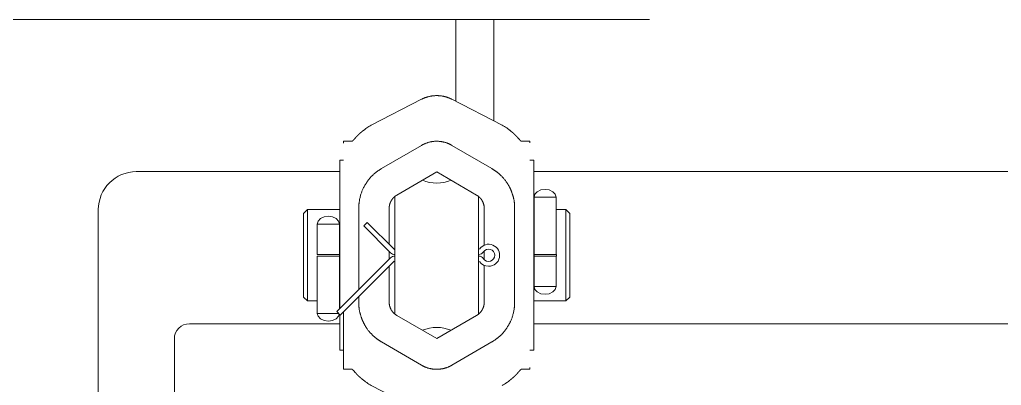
# Model space of a CAD drawing. Header units: millimetres. Extents: x -5 to 111, y -3 to 86.
# Drawn here: x 21.8997 to 22.0288, y 19.2744 to 19.3225 of the extents above; entities that cross this region are included whole.
import ezdxf

# ---------------------------------------------------------------- set-up
doc = ezdxf.new("R2010")
doc.units = ezdxf.units.MM
doc.layers.add('A1I6----E-', color=3, linetype='Continuous', lineweight=25)

# ---------------------------------------------------------------- blocks, each defined once
blk = doc.blocks.new('Gruppe-453')
at = {"layer": 'A1I6----E-', "linetype": 'Continuous', "lineweight": 9}
for p, q in [((-28.81794458999087, -23.22110285796176), (-28.90294458999086, -23.22110285796176)), ((-28.84344458999204, -23.22110285796176), (-28.84344458999204, -23.23184001783504)), ((-28.83844458999204, -23.23442074254451), (-28.83844458999204, -23.22110285796176)), ((-28.85454673303539, -23.23498960810159), (-28.84794458999204, -23.23158194536409)), ((-28.84394458999204, -23.23158194536409), (-28.83734696101041, -23.23498727819146)), ((-28.8570756862887, -23.23710285796173), (-28.85819458999204, -23.23710285796173)), ((-28.85819458999204, -23.23710285796173), (-28.85819458999204, -23.23736418975564)), ((-28.84794458999204, -23.23764310545801), (-28.85320980692333, -23.24070765013067)), ((-28.83867941644764, -23.24070762487794), (-28.84394458999204, -23.23764310545801)), ((-28.83369458999204, -23.23710285796173), (-28.8348170016659, -23.23710285796173)), ((-28.83369458999204, -23.23733208831243), (-28.83369458999204, -23.23710285796173)), ((-28.85819458999204, -23.23960285796174), (-28.85869458999204, -23.23960285796174)), ((-28.85869458999204, -23.25912148711183), (-28.85869458999204, -23.23960285796174)), ((-28.83319458999204, -23.23960285796174), (-28.83369458999204, -23.23960285796174)), ((-28.83319458999204, -23.23960285796174), (-28.83319458999204, -23.26460285796174)), ((-28.88544458999212, -23.2411028579618), (-28.85869458999204, -23.2411028579618)), ((-28.8511982820439, -23.24419315695166), (-28.84594458999204, -23.24113532017126)), ((-28.84594458999204, -23.24113532017126), (-28.84069090331387, -23.24419315382398)), ((-28.83319458999204, -23.2411028579618), (-28.75064458999212, -23.24110285796179)), ((-28.85144458999204, -23.24436246963374), (-28.85144458999204, -23.25050301902649)), ((-28.84044458999204, -23.24436247058871), (-28.84044458999204, -23.25050301902649)), ((-28.83314458999204, -23.24446316099977), (-28.83024458999204, -23.24446316099977)), ((-28.83314458999204, -23.25153422881163), (-28.83314458999204, -23.24446316099977)), ((-28.83024458999204, -23.24446316099977), (-28.83024458999204, -23.25153422881163)), ((-28.8904445899921, -23.24610285796179), (-28.89044458999211, -23.29410285796174)), ((-28.86294458999204, -23.24610285796177), (-28.86344458999203, -23.24660285796169)), ((-28.86344458999203, -23.24660285796169), (-28.86344458999203, -23.25210285796174)), ((-28.85869458999204, -23.24610285796174), (-28.86294458999204, -23.24610285796174)), ((-28.86294458999204, -23.24610285796177), (-28.86294458999204, -23.25810285796171)), ((-28.85619458999204, -23.24591820329094), (-28.85619458999204, -23.25662148711184)), ((-28.85219320973347, -23.25066637025466), (-28.85219320973347, -23.24593000800509)), ((-28.839695961162, -23.24593003275409), (-28.839695961162, -23.25077141491624)), ((-28.83569458999204, -23.24591826166825), (-28.83569458999204, -23.25828745425522)), ((-28.83314458999204, -23.24610285796174), (-28.83319458999204, -23.24610285796174)), ((-28.82894458999204, -23.24610285796174), (-28.83024458999204, -23.24610285796174)), ((-28.82844458999206, -23.24660285796169), (-28.82894458999204, -23.24610285796177)), ((-28.82894458999204, -23.2581028579617), (-28.82894458999204, -23.24610285796177)), ((-28.82844458999206, -23.25760285796177), (-28.82844458999206, -23.24660285796169)), ((-28.86164458999204, -23.25153422881163), (-28.86164458999204, -23.2479986949057)), ((-28.86164458999204, -23.2479986949057), (-28.85874458999204, -23.2479986949057)), ((-28.85874458999204, -23.2479986949057), (-28.85874458999204, -23.25153422881163)), ((-28.85508618991515, -23.24777339007298), (-28.85554580932292, -23.24823300948075)), ((-28.85554580932292, -23.24823300948075), (-28.85201027541699, -23.25176854338668)), ((-28.85155065600922, -23.25130892397891), (-28.85508618991515, -23.24777339007298)), ((-28.85144458999204, -23.25050301902649), (-28.85144458999204, -23.25370269689698)), ((-28.84044458999204, -23.25050301902649), (-28.84044458999204, -23.25370269689698)), ((-28.86344458999203, -23.25210285796174), (-28.86344458999203, -23.25760285796178)), ((-28.86164458999204, -23.25200285796174), (-28.86164458999204, -23.25153422881163)), ((-28.86164458999204, -23.25200285796174), (-28.85874458999204, -23.25200285796173)), ((-28.86164458999204, -23.25220285796174), (-28.86164458999204, -23.25267148711184)), ((-28.85874458999204, -23.25220285796174), (-28.86164458999204, -23.25220285796174)), ((-28.85874458999204, -23.25153422881163), (-28.85874458999204, -23.25200285796173)), ((-28.85874458999204, -23.25200285796173), (-28.85874458999204, -23.25220285796174)), ((-28.85874458999204, -23.25267148711184), (-28.85874458999204, -23.25220285796174)), ((-28.85219320973347, -23.25262010685326), (-28.85219320973347, -23.2515856090702)), ((-28.839695961162, -23.25154586551708), (-28.839695961162, -23.25265985040639)), ((-28.83314458999204, -23.25153422881163), (-28.83314458999204, -23.25200285796173)), ((-28.83314458999204, -23.25200285796173), (-28.83024458999204, -23.25200285796173)), ((-28.83314458999204, -23.25220285796174), (-28.83314458999204, -23.25200285796173)), ((-28.83314458999204, -23.25267148711183), (-28.83314458999204, -23.25220285796174)), ((-28.83024458999204, -23.25220285796174), (-28.83314458999204, -23.25220285796174)), ((-28.83024458999204, -23.25200285796173), (-28.83024458999204, -23.25153422881163)), ((-28.83024458999204, -23.25220285796174), (-28.83024458999204, -23.25267148711183)), ((-28.86164458999204, -23.2597425549237), (-28.86164458999204, -23.25267148711184)), ((-28.85201027541699, -23.25243717253679), (-28.85908134322885, -23.25950824034865)), ((-28.85874458999204, -23.25267148711184), (-28.85874458999204, -23.25917148711184)), ((-28.85862172382108, -23.25996785975642), (-28.85155065600921, -23.25289679194456)), ((-28.85219320973347, -23.25827570791838), (-28.85219320973347, -23.25353934566881)), ((-28.839695961162, -23.25343430100723), (-28.839695961162, -23.25827568316939)), ((-28.83314458999204, -23.25620702101777), (-28.83314458999204, -23.25267148711183)), ((-28.83024458999204, -23.25267148711183), (-28.83024458999204, -23.25620702101777)), ((-28.85144458999204, -23.25370269689698), (-28.85144458999204, -23.25984324628974)), ((-28.84044458999204, -23.25370269689698), (-28.84044458999204, -23.25984324533476)), ((-28.83024458999204, -23.25620702101777), (-28.83314458999204, -23.25620702101777)), ((-28.86344458999203, -23.25760285796178), (-28.86294458999204, -23.25810285796171)), ((-28.86294458999204, -23.25810285796174), (-28.86164458999204, -23.25810285796174)), ((-28.85874458999204, -23.25810285796174), (-28.85869458999204, -23.25810285796174)), ((-28.85619458999204, -23.25754072592738), (-28.85619458999204, -23.25828751263253)), ((-28.83319458999204, -23.25810285796173), (-28.82894458999204, -23.25810285796173)), ((-28.82894458999204, -23.2581028579617), (-28.82844458999206, -23.25760285796177)), ((-28.8588470286538, -23.2597425549237), (-28.86164458999204, -23.2597425549237)), ((-28.85908134322885, -23.25950824034865), (-28.85862172382108, -23.25996785975642)), ((-28.85869458999204, -23.26460285796174), (-28.85869458999204, -23.25989499358547)), ((-28.85819458999204, -23.25954072592738), (-28.85819458999204, -23.26684152616783)), ((-28.87844458999235, -23.26110598151412), (-28.85869458999192, -23.26110598151412)), ((-28.84594458999204, -23.26307039575221), (-28.8511982820439, -23.26001255897181)), ((-28.84069090331387, -23.26001256209949), (-28.84594458999204, -23.26307039575221)), ((-28.83319458999177, -23.26110598151412), (-28.65244458999177, -23.26110598151419)), ((-28.8804445899923, -23.29410285796174), (-28.88044458999233, -23.26310598151412)), ((-28.85320980692333, -23.26349806579281), (-28.84794458999204, -23.26656261046546)), ((-28.84394458999203, -23.26656261046546), (-28.83867941644764, -23.26349809104553)), ((-28.85869458999204, -23.26460285796174), (-28.85819458999204, -23.26460285796174)), ((-28.83369458999204, -23.26460285796174), (-28.83319458999204, -23.26460285796174)), ((-28.85819458999204, -23.26710285796174), (-28.85819458999204, -23.26684152616783)), ((-28.85819458999204, -23.26710285796173), (-28.8570756862887, -23.26710285796173)), ((-28.8348170016659, -23.26710285796173), (-28.83369458999204, -23.26710285796173)), ((-28.83369458999203, -23.26710285796174), (-28.83369458999203, -23.26687362761104)), ((-28.84794458999204, -23.27262377055938), (-28.85454673303539, -23.26921610782189))]:
    blk.add_line(p, q, dxfattribs=at)
at = {"layer": 'A1I6----E-', "linetype": 'Continuous', "lineweight": 9, "flags": 128}
for points in [[(-28.85454673303539, -23.23498960810159), (-28.85454963417315, -23.23499110550917, 0.02794519992298045), (-28.85515123248958, -23.23534549864885, 0.02794519992298045)], [(-28.83673897756875, -23.23534549864885, 0.02811732100816213), (-28.83734402074136, -23.23498879579646), (-28.83734696101041, -23.23498727819146)], [(-28.83021383991814, -23.25198797708449, -0.004905203430288316), (-28.83020196565782, -23.25203422814511), (-28.83019961398442, -23.25204377599958, -0.08704620008249866), (-28.83019511232713, -23.25211002895108), (-28.83019624991777, -23.25212073980725, -0.03788790549159983), (-28.83021106448287, -23.25220144085), (-28.83021142839399, -23.25220287874236)], [(-28.85515123248958, -23.26886021727461, 0.02794519992141772), (-28.85454963417311, -23.26921461041432), (-28.85454673303539, -23.26921610782188)], [(-28.83734696101041, -23.269218437732), (-28.83734402074134, -23.26921692012699, 0.02811732100658712), (-28.83673897756875, -23.26886021727461, 0.02811732100658712)]]:
    blk.add_lwpolyline(points, format="xyb", dxfattribs=at)
at = {"layer": 'A1I6----E-', "linetype": 'Continuous', "lineweight": 9}
for points in [[(-28.83314458999204, -23.24446316099977), (-28.83303421531419, -23.24407079382716), (-28.83271989482476, -23.24373816099977), (-28.83224948096897, -23.24351590285023), (-28.83169458999204, -23.24343785616705), (-28.83113969901511, -23.24351590285023), (-28.83066928515932, -23.24373816099977), (-28.8303549646699, -23.24407079382716), (-28.83024458999204, -23.24446316099977)], [(-28.86164458999204, -23.2479986949057), (-28.86153421531418, -23.2476063277331), (-28.86121989482476, -23.2472736949057), (-28.86074948096897, -23.24705143675617), (-28.86019458999204, -23.24697339007298), (-28.85963969901512, -23.24705143675617), (-28.85916928515931, -23.2472736949057), (-28.8588549646699, -23.2476063277331), (-28.85874458999204, -23.2479986949057)], [(-28.83024458999204, -23.25620702101777), (-28.8303549646699, -23.25659938819037), (-28.83066928515931, -23.25693202101777), (-28.83113969901511, -23.25715427916731), (-28.83169458999204, -23.25723232585049), (-28.83224948096897, -23.25715427916731), (-28.83271989482476, -23.25693202101777), (-28.83303421531419, -23.25659938819037), (-28.83314458999204, -23.25620702101777)], [(-28.8587509679249, -23.2598386156526), (-28.8588549646699, -23.26013492209631), (-28.85916928515931, -23.2604675549237), (-28.85963969901512, -23.26068981307324), (-28.86019458999204, -23.26076785975643), (-28.86074948096897, -23.26068981307324), (-28.86121989482476, -23.2604675549237), (-28.86153421531418, -23.26013492209631), (-28.86164458999204, -23.2597425549237)]]:
    blk.add_lwpolyline(points, dxfattribs=at)
for centre, radius, start, end in [((-28.8854445899921, -23.24610285796179), 0.005, 90.00000000016675, 180), ((-28.84594458999204, -23.23760285796173), 0.00499999999999958, 247.8336774589336, 292.1663225411436), ((-28.83912171433651, -23.25210285796173), 0.001450000000000728, 270, 145.7711336720297), ((-28.85144458999204, -23.25120285796174), 0.0007999999999960191, 225, 270), ((-28.85144458999204, -23.25300285796174), 0.0007999999999992724, 90, 134.9999999998158), ((-28.85144458999204, -23.25120285796174), 0.000149999999996038, 225.0000000019652, 270), ((-28.84044458999204, -23.25120285796174), 0.0008000000000029104, 270, 325.7711336724456), ((-28.84044458999204, -23.25300285796174), 0.0008000000000065916, 34.22886632755442, 90), ((-28.83912171433651, -23.25210285796173), 0.0008000000000005759, 214.2288663278475, 145.7711336721525), ((-28.83912171433651, -23.25210285796173), 0.001449999999999307, 214.2288663279703, 270), ((-28.87844458999233, -23.26310598151412), 0.002000000000003638, 90.00000000041689, 180), ((-28.84594458999204, -23.26660285796174), 0.00499999999999958, 67.83367745893365, 112.1663225411593)]:
    blk.add_arc(centre, radius, start, end, dxfattribs=at)
for points in [[(-28.84394458999204, -23.23158194536409), (-28.84416608238257, -23.23146774090053), (-28.84483477608754, -23.23121800617281), (-28.8457661837673, -23.23108114634354), (-28.8467123437495, -23.23114401164123), (-28.84757034845172, -23.23138921208135), (-28.84794458999204, -23.23158194536409)], [(-28.84394458999204, -23.23764310545801), (-28.84411520327373, -23.2375438046629), (-28.84477473675041, -23.23724300388352), (-28.84576571288999, -23.23707830683517), (-28.84671470759188, -23.23714972573919), (-28.84757380440817, -23.2374273983273), (-28.84794458999204, -23.23764310545801)], [(-28.85320980692333, -23.24070765013067), (-28.85358082758695, -23.24092364988309), (-28.8545395876185, -23.24168493704882), (-28.85525040357896, -23.24264538272811), (-28.85583223976658, -23.24370262841451), (-28.85619435676586, -23.24519077999259), (-28.85619458999204, -23.24591820329094)], [(-28.83569458999204, -23.24591826166825), (-28.83569516468404, -23.24508912801578), (-28.83602400013855, -23.24390635068913), (-28.83633897270324, -23.24316881328415), (-28.83695580697539, -23.24213300863211), (-28.83805378378187, -23.2410721289063), (-28.83867941644764, -23.24070762487794)], [(-28.8511982820439, -23.24419315695166), (-28.85132254115917, -23.24426550152041), (-28.85157820528969, -23.24446858503855), (-28.85182062694648, -23.24474663677969), (-28.85200968682712, -23.24506804258922), (-28.85213557397691, -23.24541655709498), (-28.85219319286047, -23.24576286051775), (-28.85219320973347, -23.24593000800509)], [(-28.839695961162, -23.24593003275409), (-28.83969596397595, -23.24580809451804), (-28.83973539106292, -23.24548241064365), (-28.83986022315067, -23.24511036093492), (-28.84004182613179, -23.24478461242433), (-28.84027835383856, -23.2445003940244), (-28.84054717673824, -23.24427683680974), (-28.84069090331387, -23.24419315382398)], [(-28.85619458999204, -23.25828751263253), (-28.85619401541457, -23.25911663345278), (-28.85586518502913, -23.26029939187361), (-28.85555021746806, -23.26103691663696), (-28.85493339255095, -23.26207270381411), (-28.85383543118365, -23.26313356676597), (-28.85320980692333, -23.26349806579281)], [(-28.85219320973347, -23.25827570791838), (-28.85219320692354, -23.2583976443538), (-28.85215378046479, -23.25872332311996), (-28.85202895034253, -23.25909536661614), (-28.8518473501981, -23.25942110953411), (-28.85161082600458, -23.25970532321407), (-28.85134200675526, -23.25992887708327), (-28.8511982820439, -23.26001255897181)], [(-28.84069090331387, -23.26001256209949), (-28.84056664260604, -23.25994021659344), (-28.84031097502013, -23.25973713006922), (-28.8400685497948, -23.25945907375403), (-28.83987948697123, -23.25913766243265), (-28.83975359782878, -23.25878914205043), (-28.83969597804207, -23.25844283316423), (-28.839695961162, -23.25827568316939)], [(-28.83867941644764, -23.26349809104553), (-28.83830839102824, -23.26328208849278), (-28.83734961767772, -23.26252078968039), (-28.83663879130455, -23.26156032822859), (-28.83605694599578, -23.26050306437883), (-28.83569482327867, -23.25901488871926), (-28.83569458999204, -23.25828745425522)], [(-28.84794458999204, -23.26656261046546), (-28.84777397671035, -23.26666191126058), (-28.84711444323368, -23.26696271203996), (-28.8461234670941, -23.26712740908831), (-28.84517447239221, -23.26705599018429), (-28.8443153755759, -23.26677831759617), (-28.84394458999203, -23.26656261046546)]]:
    blk.add_open_spline(points, degree=2, dxfattribs=at)
for points, weights, knots in [([(-28.85515123248958, -23.23534549864885), (-28.85552032420844, -23.23563025852815), (-28.85560307533875, -23.23569520667265), (-28.85568445192957, -23.235759778019), (-28.85576419682398, -23.23582390205311), (-28.85580312486563, -23.23585570515671), (-28.8558035178619, -23.23585602622349), (-28.85580391085817, -23.23585634729027), (-28.85584205290728, -23.2358875082603), (-28.85587990801328, -23.23591901719416), (-28.85588034280227, -23.23591937909349), (-28.85588077759125, -23.23591974099282), (-28.85591776311928, -23.23595052612803), (-28.85595441679462, -23.23598170563918), (-28.85595489117026, -23.23598210916762), (-28.8559553655459, -23.23598251269607), (-28.85599107046998, -23.23601288515034), (-28.85602639428132, -23.23604370001583), (-28.85606171809265, -23.23607451488132), (-28.85609643318794, -23.23610601392483), (-28.85611348787618, -23.23612148864447), (-28.85613054256442, -23.23613696336412), (-28.85619161876763, -23.23619238138809), (-28.85625068248895, -23.23624993950482), (-28.85625886630317, -23.23625791470387), (-28.85626705011739, -23.23626588990292), (-28.85630974621028, -23.23630749762155), (-28.85635117757836, -23.23635036486239), (-28.85635883645177, -23.23635828916676), (-28.85636649532518, -23.23636621347112), (-28.85639260894644, -23.23639323210322), (-28.85641835903301, -23.23642059742321), (-28.85641885221287, -23.23642112153891), (-28.85641934539272, -23.23642164565461), (-28.85644410911958, -23.2364479627432), (-28.85646855029299, -23.2364745796619), (-28.85649299146641, -23.2365011965806), (-28.85653937326561, -23.23655281615084), (-28.85658337178621, -23.23660270403046), (-28.85686722852952, -23.2369307434972), (-28.85689414255796, -23.23696017026865), (-28.85691934334534, -23.23698694706263), (-28.85695396651423, -23.23702203067394), (-28.85696939408734, -23.23703644835764), (-28.85698482166045, -23.23705086604133), (-28.85700160882194, -23.23706367505473), (-28.857005039066, -23.23706629241456), (-28.85700846931006, -23.2370689097744), (-28.85703211695968, -23.23708695350746), (-28.85703935103181, -23.23709108806642), (-28.85704501682498, -23.2370937505288), (-28.85704567603007, -23.23709406030163), (-28.85704633523516, -23.23709437007444), (-28.85705068261815, -23.23709641299118), (-28.85705524191054, -23.23709792497685), (-28.85705980120292, -23.23709943696252), (-28.85707561806571, -23.23710284502642), (-28.8570756521772, -23.23710285149408), (-28.8570756862887, -23.23710285796173)], [1, 1, 1, 1, 1, 1, 1, 1, 0.9999895181794891, 1, 1, 1, 0.9999856595313283, 1, 1, 1, 0.9999806026925201, 1, 0.9999522912056421, 1, 1, 1, 0.9998413802896671, 1, 1, 1, 0.9998879445225606, 1, 1, 1, 0.9999776588435008, 1, 1, 1, 0.999981435138229, 1, 1, 1, 1, 1, 1, 1, 1, 1, 0.9987555321392771, 1, 1, 1, 1, 1, 1, 1, 1, 0.9982280172862721, 1, 1, 1, 1, 1], [0, 0, 0, 1, 2, 3, 4, 4, 5, 5, 6, 6, 7, 7, 8, 8, 9, 9, 10, 10, 11, 11, 12, 12, 13, 13, 14, 14, 15, 15, 16, 16, 17, 17, 18, 18, 19, 19, 20, 21, 22, 23, 24, 25, 26, 26, 27, 27, 28, 28, 29, 30, 30, 31, 31, 32, 32, 33, 33, 34, 34, 34]), ([(-28.8348170016659, -23.23710285796173), (-28.83484882781442, -23.23707974834339), (-28.83488065396293, -23.23705663872505), (-28.8349010294508, -23.23704184366596), (-28.83492013163112, -23.23702543753949), (-28.83493923381145, -23.23700903141302), (-28.83496094190199, -23.23698944547084), (-28.83498411185015, -23.23696752710824), (-28.83500893352337, -23.23694297513424), (-28.83503559755402, -23.23691548904284), (-28.83506429286214, -23.23688476621909), (-28.83529644413853, -23.23661748043002), (-28.83534384223534, -23.23656361314254), (-28.83539425563137, -23.23650740630189), (-28.83542101879124, -23.23647824871093), (-28.83544778195111, -23.23644909111997), (-28.83547492907393, -23.23642029067623), (-28.83547553972965, -23.2364196428302), (-28.83547615038538, -23.23641899498417), (-28.83550451881964, -23.23638889884836), (-28.83553333064122, -23.23635922690218), (-28.83553393605649, -23.23635860341333), (-28.83553454147176, -23.23635797992449), (-28.83556456412389, -23.23632706100061), (-28.83559508248295, -23.23629663125769), (-28.8356054937277, -23.23628625024407), (-28.83561590497245, -23.23627586923044), (-28.83566123146592, -23.23623067435149), (-28.83570816978368, -23.23618715582188), (-28.83571623966365, -23.2361796738897), (-28.83572430954361, -23.23617219195753), (-28.83575510810145, -23.23614363729228), (-28.83578626987238, -23.23611547944959), (-28.8358174316433, -23.23608732160691), (-28.83584900797842, -23.23605962945761), (-28.83585170979292, -23.23605725999167), (-28.83585441160741, -23.23605489052574), (-28.83589139157152, -23.23602245944457), (-28.8359287827384, -23.23599050332762), (-28.83592925930654, -23.23599009603176), (-28.83592973587469, -23.23598968873591), (-28.83596808017785, -23.23595691802724), (-28.83600678149532, -23.23592456972036), (-28.83600721715754, -23.23592420557423), (-28.83600765281975, -23.2359238414281), (-28.83604722546165, -23.23589076482896), (-28.8360871057313, -23.23585805979127), (-28.83608749812468, -23.23585773799704), (-28.83608789051807, -23.23585741620282), (-28.83612855557449, -23.23582406757669), (-28.83621179859813, -23.23575689400672), (-28.83629668255893, -23.23568931186642), (-28.83638293544445, -23.23562138888122), (-28.83673619346957, -23.23534764414388), (-28.83673758551916, -23.23534657139637), (-28.83673897756875, -23.23534549864885)], [1, 1, 1, 0.9991683274300475, 1, 1, 1, 1, 1, 1, 1, 1, 1, 1, 1, 0.9999780564427202, 1, 1, 1, 0.9999724843382636, 1, 1, 1, 0.9999673571189929, 1, 1, 1, 0.999834986543417, 1, 1, 1, 0.9999794920651786, 1, 0.9999724520429383, 1, 1, 1, 0.999979607535293, 1, 1, 1, 0.9999849714940564, 1, 1, 1, 0.9999890653602975, 1, 1, 1, 1, 1, 1, 1, 1, 1, 1], [0, 0, 0, 1, 1, 2, 2, 3, 4, 5, 6, 7, 8, 9, 10, 11, 11, 12, 12, 13, 13, 14, 14, 15, 15, 16, 16, 17, 17, 18, 18, 19, 19, 20, 20, 21, 21, 22, 22, 23, 23, 24, 24, 25, 25, 26, 26, 27, 27, 28, 28, 29, 30, 31, 32, 32, 33, 33, 33]), ([(-28.8570756862887, -23.26710285796174), (-28.85704381943949, -23.26712595866892), (-28.85701195259028, -23.26714905937611), (-28.85699155441035, -23.26716384629083), (-28.85697242934576, -23.26718024661082), (-28.85695330428116, -23.26719664693081), (-28.85693157231978, -23.26721622481998), (-28.85690837785503, -23.26723813410621), (-28.85688353093691, -23.26726267584673), (-28.85684274561314, -23.26730508206472), (-28.85681395029578, -23.26733641789061), (-28.85678288576092, -23.26737129932667), (-28.85658420148314, -23.26760125582359), (-28.85653602676464, -23.26765570309523), (-28.85651041950441, -23.26768406657296), (-28.85648481224418, -23.26771243005069), (-28.85645886810222, -23.26774048571221), (-28.85645825222079, -23.26774115171846), (-28.85645763633937, -23.26774181772471), (-28.85643046043456, -23.26777120539874), (-28.85640288582175, -23.2678002192905), (-28.85640227647083, -23.26780086044698), (-28.85640166711991, -23.26780150160346), (-28.85637287380527, -23.26783179780817), (-28.85634362325986, -23.26786165280075), (-28.85634301877075, -23.26786226978131), (-28.85634241428164, -23.26786288676188), (-28.856311954758, -23.26789397571557), (-28.8562809835061, -23.26792455491076), (-28.85626886772273, -23.26793651732369), (-28.85625675193936, -23.26794847973663), (-28.85621625330843, -23.26798846570631), (-28.85617436893794, -23.26802699772401), (-28.85613248456745, -23.2680655297417), (-28.85610570301998, -23.26808975188306), (-28.85607892147251, -23.26811397402443), (-28.85605177951835, -23.26813779161753), (-28.85604687424021, -23.26814209609457), (-28.85604196896208, -23.26814640057162), (-28.85600501645165, -23.2681788271188), (-28.85596764870409, -23.26821077426942), (-28.85596716845674, -23.26821118485169), (-28.85596668820938, -23.26821159543396), (-28.85592835996711, -23.26824436374913), (-28.85588967098308, -23.26827670535003), (-28.85588923157463, -23.26827707266835), (-28.85588879216618, -23.26827743998668), (-28.85584922436524, -23.26831051622423), (-28.85580934555672, -23.26834321682043), (-28.85580894939177, -23.26834354167541), (-28.85580855322683, -23.2683438665304), (-28.85576788208841, -23.26837721683658), (-28.85568460564998, -23.2684443978689), (-28.85559966762042, -23.26851199159226), (-28.85551334060757, -23.26857993030102), (-28.85515402154823, -23.26885807070825), (-28.8551526270189, -23.26885914399143), (-28.85515123248958, -23.26886021727461)], [1, 1, 1, 0.9991678350946458, 1, 1, 1, 1, 1, 1, 1, 1, 1, 1, 1, 0.9999821737323037, 1, 1, 1, 0.9999766967913274, 1, 1, 1, 0.9999711109327815, 1, 1, 1, 0.9999655725732794, 1, 1, 1, 0.9998442982560096, 1, 1, 1, 0.9999718592163412, 1, 1, 1, 0.9999791967167055, 1, 1, 1, 0.9999846517614281, 1, 1, 1, 0.9999888221374491, 1, 1, 1, 1, 1, 1, 1, 1, 1, 1], [0, 0, 0, 1, 1, 2, 2, 3, 4, 5, 6, 7, 8, 9, 10, 11, 11, 12, 12, 13, 13, 14, 14, 15, 15, 16, 16, 17, 17, 18, 18, 19, 19, 20, 20, 21, 21, 22, 22, 23, 23, 24, 24, 25, 25, 26, 26, 27, 27, 28, 28, 29, 29, 30, 31, 32, 33, 33, 34, 34, 34]), ([(-28.83673897756875, -23.26886021727461), (-28.83637017289798, -23.26857527352413), (-28.83628748808768, -23.26851028582544), (-28.83620617796357, -23.26844567664393), (-28.83612649970997, -23.26838151681543), (-28.83608760508946, -23.26834969699589), (-28.83608721206573, -23.26834937546186), (-28.83608681904199, -23.26834905392782), (-28.83604871046895, -23.26831787717635), (-28.83601088889846, -23.26828635286865), (-28.83601045407972, -23.2682859904469), (-28.83601001926097, -23.26828562802514), (-28.83597306732797, -23.26825482856095), (-28.83593644731614, -23.26822363517896), (-28.83593597290914, -23.26822323107318), (-28.83593549850215, -23.2682228269674), (-28.8358998273043, -23.26819244179697), (-28.83586453729796, -23.2681616147246), (-28.83582924729162, -23.26813078765223), (-28.8357945661461, -23.26809927716059), (-28.83577752794166, -23.26808379663969), (-28.83576048973723, -23.26806831611879), (-28.8356994808556, -23.26801288485132), (-28.83564048478323, -23.26795531600126), (-28.83563230911049, -23.26794733811291), (-28.83562413343774, -23.26793936022456), (-28.83558148871088, -23.2678977471512), (-28.83554010885202, -23.26785487609004), (-28.83553245869948, -23.26784695024963), (-28.83552480854694, -23.26783902440922), (-28.83549872899317, -23.26781200502888), (-28.83547301298766, -23.26778463940995), (-28.83547251993381, -23.26778411472802), (-28.83547202687997, -23.26778359004608), (-28.83544729698214, -23.26775727379102), (-28.8354228896256, -23.26773065811755), (-28.83539848226907, -23.26770404244408), (-28.83535216741575, -23.26765242827341), (-28.83530823499363, -23.26760254852307), (-28.83502485452667, -23.26727464129737), (-28.83499799058233, -23.26724523745261), (-28.83497283827325, -23.26721848515949), (-28.83493828467824, -23.26718344088631), (-28.83492288991531, -23.26716904416618), (-28.83490749515238, -23.26715464744604), (-28.83489073865839, -23.2671418613526), (-28.83488732039469, -23.26713925303615), (-28.834883902131, -23.2671366447197), (-28.83486030910962, -23.26711864199336), (-28.83485309326561, -23.26711452279412), (-28.83484734686015, -23.26711183073461), (-28.834846679614, -23.26711151814505), (-28.83484601236784, -23.26711120555549), (-28.83484160045469, -23.2671091386751), (-28.83483696748122, -23.26710763118417), (-28.83483233450774, -23.26710612369324), (-28.83481706937004, -23.26710287079778), (-28.83481703551797, -23.26710286437976), (-28.8348170016659, -23.26710285796174)], [1, 1, 1, 1, 1, 1, 1, 1, 0.9999895242569137, 1, 1, 1, 0.9999856666588846, 1, 1, 1, 0.9999806104725708, 1, 0.999952304729554, 1, 1, 1, 0.999841396001703, 1, 1, 1, 0.9998879434871901, 1, 1, 1, 0.9999776580376599, 1, 1, 1, 0.9999814350775579, 1, 1, 1, 1, 1, 1, 1, 1, 1, 0.9987475874507937, 1, 1, 1, 1, 1, 1, 1, 1, 0.9980930090765201, 1, 1, 1, 1, 1], [0, 0, 0, 1, 2, 3, 4, 4, 5, 5, 6, 6, 7, 7, 8, 8, 9, 9, 10, 10, 11, 11, 12, 12, 13, 13, 14, 14, 15, 15, 16, 16, 17, 17, 18, 18, 19, 19, 20, 21, 22, 23, 24, 25, 26, 26, 27, 27, 28, 28, 29, 30, 30, 31, 31, 32, 32, 33, 33, 34, 34, 34])]:
    blk.add_rational_spline(points, weights, degree=2, knots=knots, dxfattribs=at)
blk = doc.blocks.new('Gruppe-466')
at = {"layer": 'A1I6----E-'}
blk.add_blockref('Gruppe-453', (0, 0), dxfattribs=at)

msp = doc.modelspace()

# ---------------------------------------------------------------- block references
at = {"layer": 'A1I6----E-'}
msp.add_blockref('Gruppe-466', (50.80044558999202, 42.54360285796177), dxfattribs=at)

doc.saveas('drawing.dxf')
